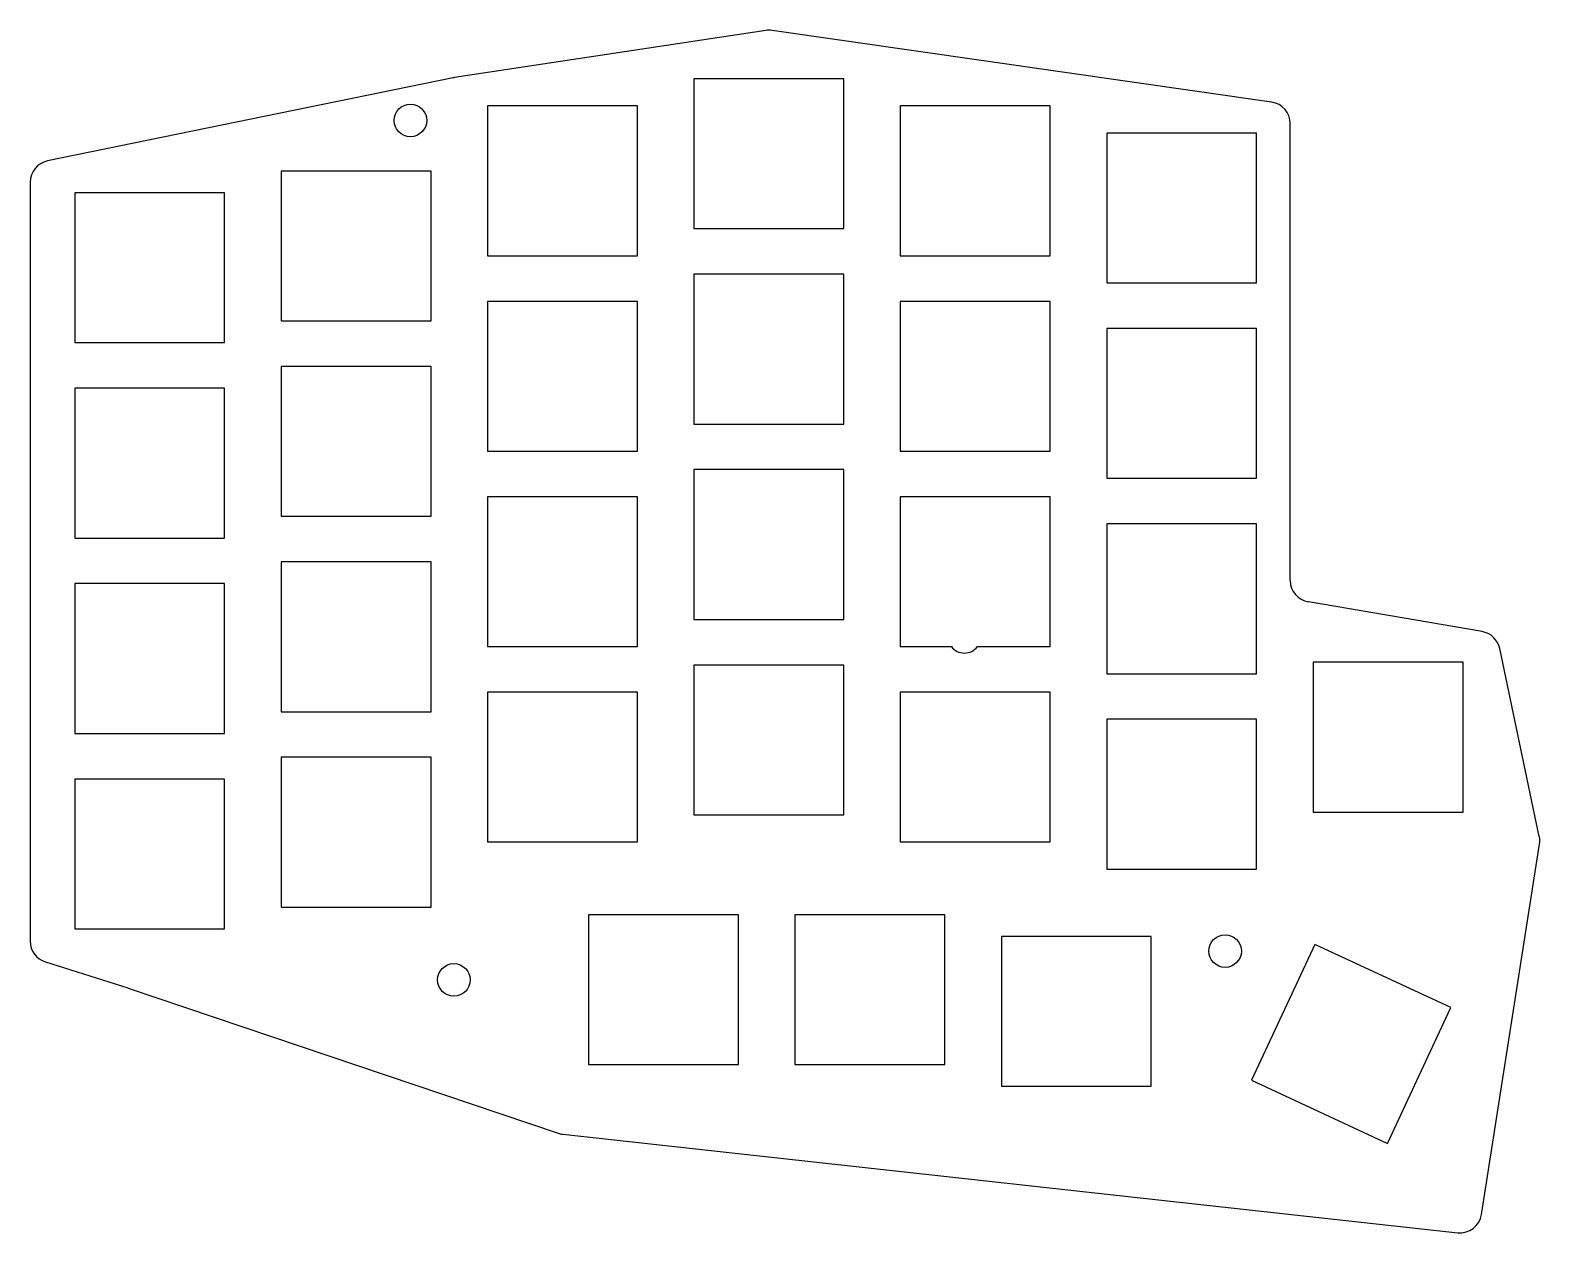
# Model space of a CAD drawing. Header units: millimetres. Extents: x 89 to 228, y -135 to -24.
import ezdxf

# ---------------------------------------------------------------- set-up
doc = ezdxf.new("R2010")
doc.units = ezdxf.units.MM

msp = doc.modelspace()

# ---------------------------------------------------------------- linework, layer by layer
for p, q in [((156.71, -24.14), (128.05, -28.49)), ((203.28, -30.75), (157.29, -24.14)), ((127.95, -28.51), (90.6, -36.17)), ((163.9, -28.6), (150.1, -28.6)), ((150.1, -28.6), (150.1, -42.4)), ((163.9, -42.4), (163.9, -28.6)), ((144.9, -31.1), (131.1, -31.1)), ((131.1, -31.1), (131.1, -44.9)), ((144.9, -44.9), (144.9, -31.1)), ((182.9, -31.1), (169.1, -31.1)), ((169.1, -31.1), (169.1, -44.9)), ((182.9, -44.9), (182.9, -31.1)), ((205, -74.81), (205, -32.73)), ((201.9, -33.6), (188.1, -33.6)), ((188.1, -33.6), (188.1, -47.4)), ((201.9, -47.4), (201.9, -33.6)), ((125.9, -37.1), (112.1, -37.1)), ((112.1, -37.1), (112.1, -50.9)), ((125.9, -50.9), (125.9, -37.1)), ((89, -38.13), (89, -108.04)), ((106.9, -39.1), (93.1, -39.1)), ((93.1, -39.1), (93.1, -52.9)), ((106.9, -52.9), (106.9, -39.1)), ((150.1, -42.4), (163.9, -42.4)), ((131.1, -44.9), (144.9, -44.9)), ((169.1, -44.9), (182.9, -44.9)), ((163.9, -46.6), (150.1, -46.6)), ((150.1, -46.6), (150.1, -60.4)), ((163.9, -60.4), (163.9, -46.6)), ((188.1, -47.4), (201.9, -47.4)), ((144.9, -49.1), (131.1, -49.1)), ((131.1, -49.1), (131.1, -62.9)), ((144.9, -62.9), (144.9, -49.1)), ((182.9, -49.1), (169.1, -49.1)), ((169.1, -49.1), (169.1, -62.9)), ((182.9, -62.9), (182.9, -49.1)), ((112.1, -50.9), (125.9, -50.9)), ((201.9, -51.6), (188.1, -51.6)), ((188.1, -51.6), (188.1, -65.4)), ((201.9, -65.4), (201.9, -51.6)), ((93.1, -52.9), (106.9, -52.9)), ((125.9, -55.1), (112.1, -55.1)), ((112.1, -55.1), (112.1, -68.9)), ((125.9, -68.9), (125.9, -55.1)), ((106.9, -57.1), (93.1, -57.1)), ((93.1, -57.1), (93.1, -70.9)), ((106.9, -70.9), (106.9, -57.1)), ((150.1, -60.4), (163.9, -60.4)), ((131.1, -62.9), (144.9, -62.9)), ((169.1, -62.9), (182.9, -62.9)), ((163.9, -64.6), (150.1, -64.6)), ((150.1, -64.6), (150.1, -78.4)), ((163.9, -78.4), (163.9, -64.6)), ((188.1, -65.4), (201.9, -65.4)), ((144.9, -67.1), (131.1, -67.1)), ((131.1, -67.1), (131.1, -80.9)), ((144.9, -80.9), (144.9, -67.1)), ((182.9, -67.1), (169.1, -67.1)), ((169.1, -67.1), (169.1, -80.9)), ((182.9, -80.9), (182.9, -67.1)), ((112.1, -68.9), (125.9, -68.9)), ((201.9, -69.6), (188.1, -69.6)), ((188.1, -69.6), (188.1, -83.4)), ((201.9, -83.4), (201.9, -69.6)), ((93.1, -70.9), (106.9, -70.9)), ((125.9, -73.1), (112.1, -73.1)), ((112.1, -73.1), (112.1, -86.9)), ((125.9, -86.9), (125.9, -73.1)), ((106.9, -75.1), (93.1, -75.1)), ((93.1, -75.1), (93.1, -88.9)), ((106.9, -88.9), (106.9, -75.1)), ((222.66, -79.52), (206.66, -76.78)), ((150.1, -78.4), (163.9, -78.4)), ((131.1, -80.9), (144.9, -80.9)), ((169.1, -80.9), (173.8, -80.9)), ((176.2, -80.9), (182.9, -80.9)), ((227.92, -98.39), (224.28, -81.08)), ((163.9, -82.6), (150.1, -82.6)), ((150.1, -82.6), (150.1, -96.4)), ((163.9, -96.4), (163.9, -82.6)), ((220.9, -82.35), (207.1, -82.35)), ((207.1, -82.35), (207.1, -96.15)), ((220.9, -96.15), (220.9, -82.35)), ((188.1, -83.4), (201.9, -83.4)), ((144.9, -85.1), (131.1, -85.1)), ((131.1, -85.1), (131.1, -98.9)), ((144.9, -98.9), (144.9, -85.1)), ((182.9, -85.1), (169.1, -85.1)), ((169.1, -85.1), (169.1, -98.9)), ((182.9, -98.9), (182.9, -85.1)), ((112.1, -86.9), (125.9, -86.9)), ((93.1, -88.9), (106.9, -88.9)), ((201.9, -87.6), (188.1, -87.6)), ((188.1, -87.6), (188.1, -101.4)), ((201.9, -101.4), (201.9, -87.6)), ((125.9, -91.1), (112.1, -91.1)), ((112.1, -91.1), (112.1, -104.9)), ((125.9, -104.9), (125.9, -91.1)), ((106.9, -93.1), (93.1, -93.1)), ((93.1, -93.1), (93.1, -106.9)), ((106.9, -106.9), (106.9, -93.1)), ((150.1, -96.4), (163.9, -96.4)), ((207.1, -96.15), (220.9, -96.15)), ((131.1, -98.9), (144.9, -98.9)), ((169.1, -98.9), (182.9, -98.9)), ((222.61, -133.21), (227.94, -99.11)), ((188.1, -101.4), (201.9, -101.4)), ((112.1, -104.9), (125.9, -104.9)), ((154.2, -105.6), (140.4, -105.6)), ((140.4, -105.6), (140.4, -119.4)), ((154.2, -119.4), (154.2, -105.6)), ((173.2, -105.6), (159.4, -105.6)), ((159.4, -105.6), (159.4, -119.4)), ((173.2, -119.4), (173.2, -105.6)), ((93.1, -106.9), (106.9, -106.9)), ((192.2, -107.6), (178.4, -107.6)), ((178.4, -107.6), (178.4, -121.4)), ((192.2, -121.4), (192.2, -107.6)), ((207.26, -108.33), (201.43, -120.84)), ((219.77, -114.16), (207.26, -108.33)), ((90.4, -109.94), (97.98, -112.34)), ((98.02, -112.36), (137.59, -125.73)), ((213.94, -126.67), (219.77, -114.16)), ((140.4, -119.4), (154.2, -119.4)), ((159.4, -119.4), (173.2, -119.4)), ((201.43, -120.84), (213.94, -126.67)), ((178.4, -121.4), (192.2, -121.4)), ((138.02, -125.82), (220.41, -134.89))]:
    msp.add_line(p, q)
for centre in [(124, -32.44), (199, -108.95), (128, -111.6)]:
    msp.add_circle(centre, 1.5)
for centre, radius, start, end in [((157.01, -26.12), 2, 81.8198, 98.6274), ((128.35, -30.47), 2, 98.6274, 101.5922), ((203, -32.73), 2, 0, 81.8198), ((91, -38.13), 2, 101.5922, 180), ((207, -74.81), 2, 180, 260.2933), ((222.32, -81.49), 2, 11.8887, 80.2933), ((175, -80), 1.5, 216.8699, 323.1301), ((225.97, -98.8), 2, 351.103, 11.8887), ((91, -108.04), 2, 180, 252.4287), ((97.38, -114.25), 2, 71.3278, 72.4287), ((138.23, -123.84), 2, 251.3278, 263.7217), ((220.63, -132.9), 2, 263.7217, 351.103)]:
    msp.add_arc(centre, radius, start, end)

doc.saveas('drawing.dxf')
